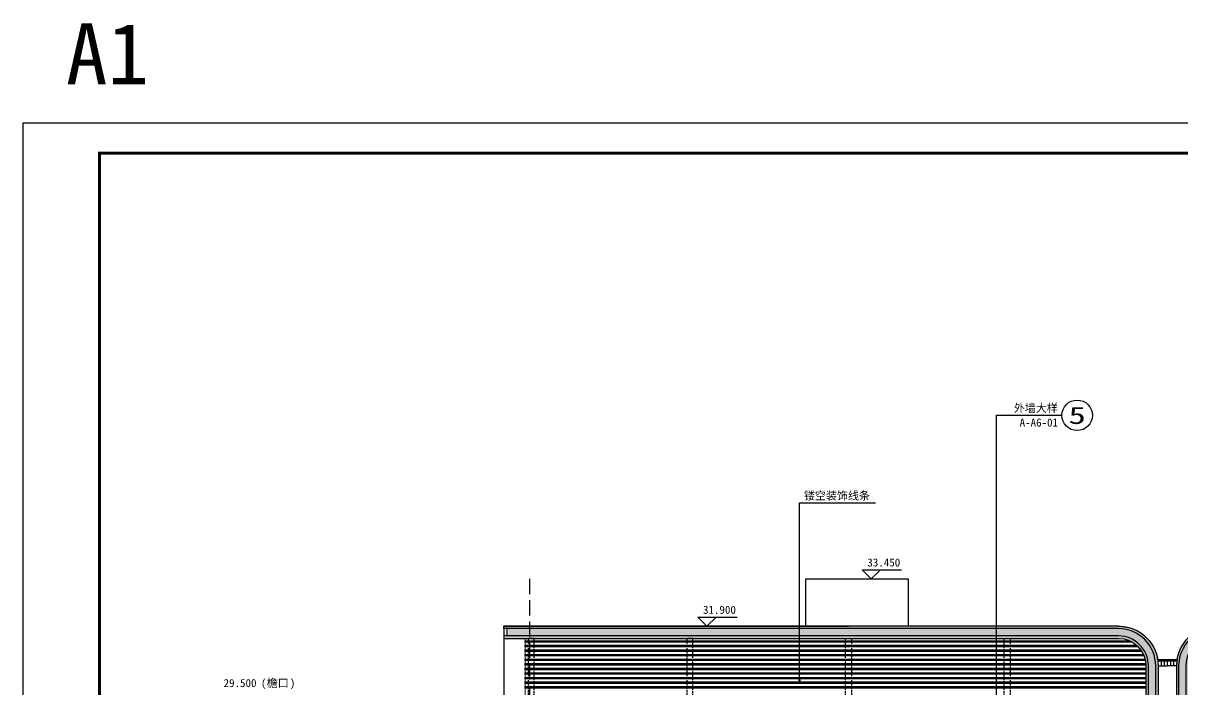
# Model space of a CAD drawing. Extents: x 646072 to 1012572, y -46617 to 16093.
# Drawn here: x 646122 to 684126, y -5735 to 16093 of the extents above; entities that cross this region are included whole.
import ezdxf
from ezdxf.enums import TextEntityAlignment as Align

# ---------------------------------------------------------------- set-up
doc = ezdxf.new("R2010")
doc.units = 0
doc.header["$LTSCALE"] = 1000
doc.header["$MEASUREMENT"] = 0
for name, pattern in [('3#楼-HZS$0$3#楼-HZS$0$__DASH', [0.35, 0.25, -0.1]), ('3#楼-HZS$0$DOTE', [2.42, 2, -0.2, 0.02, -0.2]), ('DASH', [0.35, 0.25, -0.1])]:
    doc.linetypes.add(name, pattern=pattern)
doc.layers.get('Defpoints').update_dxf_attribs({"color": 4, "linetype": 'DASH'})
for name, color, linetype in [('3#楼-HZS$0$3#楼-HZS$0$00-立面米色看线', 31, 'Continuous'), ('3#楼-HZS$0$3#楼-HZS$0$DIM_ELEV', 3, 'Continuous'), ('3#楼-HZS$0$3#楼-HZS$0$DIM_LEAD', 3, 'Continuous'), ('3#楼-HZS$0$3#楼-HZS$0$DOTE', 1, '3#楼-HZS$0$DOTE'), ('3#楼-HZS$0$3#楼-HZS$0$PUB_TEXT', 7, 'Continuous'), ('3#楼-HZS$0$3#楼-HZS$0$填充-浅黄色铝板', 30, 'Continuous'), ('3#楼-HZS$0$3#楼-HZS$0$轮廓', 255, 'Continuous'), ('3#楼-HZS$0$A-ANNO-INDX', 3, 'Continuous'), ('3#楼-HZS$0$A-ANNO-TEXT', 3, 'Continuous'), ('A1-无手签$0$A-ANNO-TTLB', 7, 'Continuous')]:
    doc.layers.add(name, color=color, linetype=linetype)
doc.styles.add('3#楼-HZS$0$3#楼-HZS$0$_TCH_DIM', font='')
doc.styles.add('3#楼-HZS$0$_TCH_DIM', font='')
doc.styles.add('3#楼-HZS$0$_TCH_LABEL', font='')
doc.styles.add('A1-无手签$0$黑体', font='simhei.ttf')
doc.styles.get('3#楼-HZS$0$3#楼-HZS$0$_TCH_DIM').set_extended_font_data('SimSun')
doc.styles.get('3#楼-HZS$0$_TCH_DIM').set_extended_font_data('SimSun')
doc.styles.get('3#楼-HZS$0$_TCH_LABEL').set_extended_font_data('SimSun')

# ---------------------------------------------------------------- blocks, each defined once
blk = doc.blocks.new('3#楼-HZS$0$3#楼-HZS$0$d+ff+g89+0k4')
blk.add_wipeout([(387074, -372010), (387034, -371828), (386964, -371627), (386772, -371345), (386557, -371146), (386251, -370979), (385972, -370907), (385787, -370894), (365638, -370894), (365638, -371294), (385787, -371294), (385939, -371307), (386099, -371349), (386244, -371419), (386382, -371519), (386478, -371617), (386626, -371869), (386687, -372194), (386687, -393644), (386683, -393692), (386669, -393742), (386650, -393788), (386616, -393838), (386560, -393889), (386489, -393926), (386408, -393944), (365888, -393944), (365888, -394344), (386374, -394344), (386538, -394327), (386690, -394275), (386830, -394186), (386943, -394069), (387019, -393944), (387071, -393791), (387087, -393644), (387087, -372305), (387087, -372194)]).translate(0, 0, 0)
at = {"color": 250, "elevation": 0}
blk.add_lwpolyline([(375538, -370894), (375538, -369344), (378888, -369344), (378888, -370894)], dxfattribs=at)
at = {"layer": '3#楼-HZS$0$3#楼-HZS$0$00-立面米色看线', "elevation": 0}
for points in [[(385787, -370894, -0.414212), (387087, -372194), (387087, -393644, -0.414214), (386387, -394344), (365888, -394344), (365888, -394264), (386387, -394264, 0.414214), (387007, -393644), (387007, -372194, 0.414212), (385787, -370974), (365638, -370974)], [(385787, -371294, -0.414212), (386687, -372194), (386687, -393644, -0.414214), (386387, -393944), (365888, -393944), (365888, -394024), (386387, -394024, 0.414214), (386767, -393644), (386767, -372194, 0.414212), (385787, -371214), (365638, -371214)]]:
    blk.add_lwpolyline(points, format="xyb", dxfattribs=at)
at = {"layer": '3#楼-HZS$0$3#楼-HZS$0$00-立面米色看线', "color": 251, "elevation": 0}
blk.add_lwpolyline([(365638, -370894), (365638, -374794)], dxfattribs=at)
at = {"layer": '3#楼-HZS$0$3#楼-HZS$0$00-立面米色看线', "elevation": 0}
for points in [[(376937, -370974), (365638, -370974), (365638, -370894), (376937, -370894)], [(385787, -370894), (365638, -370894), (365638, -370974)], [(376937, -371214), (365638, -371214), (365638, -371294), (376937, -371294)], [(365638, -371214), (365638, -371294), (385787, -371294)], [(365738, -370982), (365738, -371222)], [(387087, -372194), (387387, -372194)]]:
    blk.add_lwpolyline(points, dxfattribs=at)
at = {"layer": '3#楼-HZS$0$3#楼-HZS$0$00-立面米色看线', "color": 252, "linetype": '3#楼-HZS$0$3#楼-HZS$0$__DASH', "ltscale": 0.3, "elevation": 0}
for points in [[(366638, -373294), (366638, -371294), (366438, -371294), (366438, -373294)], [(371837, -373294), (371837, -371294), (371637, -371294), (371637, -373294)], [(376837, -373294), (376837, -371294), (377037, -371294), (377037, -373294)], [(382037, -373294), (382037, -371294), (382237, -371294), (382237, -373294)]]:
    blk.add_lwpolyline(points, dxfattribs=at)
at = {"layer": '3#楼-HZS$0$3#楼-HZS$0$00-立面米色看线', "color": 47, "elevation": 0}
for points in [[(386244, -371419), (366338, -371419), (366338, -371369), (386146, -371369)], [(386434, -371569), (366338, -371569), (366338, -371519), (386382, -371519)], [(386551, -371719), (366338, -371719), (366338, -371669), (386518, -371669)], [(386626, -371869), (366338, -371869), (366338, -371819), (386605, -371819)], [(386670, -372019), (366338, -372019), (366338, -371969), (386658, -371969)], [(386687, -372169), (366338, -372169), (366338, -372119), (386684, -372119)], [(386687, -372319), (366338, -372319), (366338, -372269), (386687, -372269)], [(386687, -372469), (366338, -372469), (366338, -372419), (386687, -372419)], [(386687, -372619), (366338, -372619), (366338, -372569), (386687, -372569)], [(386687, -372769), (366338, -372769), (366338, -372719), (386687, -372719)], [(386687, -372919), (366338, -372919), (366338, -372869), (386687, -372869)]]:
    blk.add_lwpolyline(points, dxfattribs=at)
blk = doc.blocks.new('3#楼-HZS$0$3#楼-HZS$0$D+FJ04F+G970K')
at = {"layer": '3#楼-HZS$0$3#楼-HZS$0$轮廓', "const_width": 30, "elevation": 0}
blk.add_lwpolyline([(198101, -37666), (198101, -35666), (197401, -35666), (197401, -35586), (197501, -35586), (197501, -35346), (197401, -35346), (197401, -35266), (217550, -35266, -0.414214), (218850, -36566), (219151, -36566), (219451, -36566, -0.414214), (220751, -35266)], format="xyb", dxfattribs=at)
blk = doc.blocks.new('3#楼-HZS$0$3#楼-HZS$0$D+FJ54F+G970K')
at = {"color": 250, "elevation": 0}
for points in [[(219515, -36366), (218885, -36366)], [(219515, -36416), (218885, -36416)], [(219000, -36416), (219000, -36566)], [(219100, -36416), (219100, -36566)], [(219200, -36416), (219200, -36566)], [(219300, -36416), (219300, -36566)], [(219400, -36416), (219400, -36566)]]:
    blk.add_lwpolyline(points, dxfattribs=at)
blk = doc.blocks.new('3#楼-HZS$0$3#楼-HZS$0$d+fh0j4+gf0l')
at = {"layer": '3#楼-HZS$0$3#楼-HZS$0$填充-浅黄色铝板'}
h = blk.add_hatch(dxfattribs=at)
h.set_pattern_fill('CROSS', color=256, scale=50)
h.set_pattern_definition([(0, (-207604.22, 28220.03), (79.375, 79.375), [39.6875, -119.0625]), (90, (-207584.37, 28200.19), (-79.375, 79.375), [39.6875, -119.0625])])
h.paths.add_polyline_path([(531653, 22217), (511553, 22217), (511553, 22137), (522803, 22137), (531653, 22137, -0.41421), (532873, 20917), (532873, 20792), (532953, 20792), (532953, 20917, 0.414212)])
h.paths.add_polyline_path([(531653, 22137), (511653, 22137), (511653, 21897), (522803, 21897), (531653, 21897, -0.41421), (532633, 20917), (532633, 20792), (532873, 20792), (532873, 20917, 0.414212)], flags=16)
h.paths.add_polyline_path([(531653, 21897), (511553, 21897), (511553, 21817), (522803, 21817), (522903, 21817), (527903, 21817), (527903, 21817), (528103, 21817), (531653, 21817, -0.414205), (532553, 20917), (532553, 20792), (532633, 20792), (532633, 20917, 0.414212)], flags=17)
h = blk.add_hatch(dxfattribs=at)
h.set_pattern_fill('CROSS', color=256, scale=50)
h.set_pattern_definition([(0, (289049.556, -113671.98), (79.375, 79.375), [39.6875, -119.0625]), (90, (289069.4, -113691.825), (-79.375, 79.375), [39.6875, -119.0625])])
h.paths.add_polyline_path([(532553, 20792), (532953, 20792), (532953, 367), (532553, 367)])

msp = doc.modelspace()

# ---------------------------------------------------------------- linework, layer by layer
at = {"layer": '3#楼-HZS$0$3#楼-HZS$0$DIM_ELEV'}
msp.add_line((673613.3, -1801.8), (674909.3, -1801.8), dxfattribs=at)
at = {"layer": '3#楼-HZS$0$3#楼-HZS$0$DIM_LEAD'}
msp.add_line((671561.3, 384.5), (674054.1, 384.5), dxfattribs=at)
at = {"layer": '3#楼-HZS$0$A-ANNO-INDX', "color": 1}
msp.add_line((678016.7, 3253.4), (680164.7, 3253.4), dxfattribs=at)
msp.add_circle((680664.7, 3253.4), 500, dxfattribs=at)
at = {"layer": 'Defpoints'}
msp.add_lwpolyline([(722722, 11833.5), (648622, 11833.5), (648622, -45566.5), (722722, -45566.5)], close=True, dxfattribs=at)

# ---------------------------------------------------------------- texts
at = {"layer": '3#楼-HZS$0$3#楼-HZS$0$PUB_TEXT', "color": 7, "style": '3#楼-HZS$0$3#楼-HZS$0$_TCH_DIM'}
for s, height, p in [('镂空装饰线条', 264.35, (671710.3, 489.5)), ('33.450', 264.35, (673786.5, -1696.8)), ('29.500', 264.35, (652689.3, -5646.8)), ('(', 264.3, (653915, -5646.8)), ('檐口', 264.35, (654104.1, -5646.8)), (')', 264.3, (654860.2, -5646.8))]:
    msp.add_text(s, height=height, dxfattribs=at).set_placement(p)
at = {"layer": '3#楼-HZS$0$A-ANNO-TEXT', "color": 7, "style": '3#楼-HZS$0$_TCH_DIM'}
for s, p in [('外墙大样', (678588.8, 3358.4)), ('A-A6-01', (678777.9, 2884))]:
    msp.add_text(s, height=264.35, dxfattribs=at).set_placement(p)
at = {"layer": '3#楼-HZS$0$A-ANNO-TEXT', "color": 7, "style": '3#楼-HZS$0$_TCH_LABEL', "width": 1.398438}
msp.add_text('5', height=565.7, dxfattribs=at).set_placement((680381.9, 2970.5), (680947.6, 2970.5), align=Align.FIT)
at = {"layer": 'A1-无手签$0$A-ANNO-TTLB', "style": 'A1-无手签$0$黑体'}
msp.add_text('A1', height=2000, dxfattribs=at).set_placement((647523.7, 14093.5))

# ---------------------------------------------------------------- next in the draw order: block references
at = {"xscale": -1}
msp.add_blockref('3#楼-HZS$0$3#楼-HZS$0$d+ff+g89+0k4', (1071005.8, 367241.8, 0), dxfattribs=at)

# ---------------------------------------------------------------- next in the draw order: block references
msp.add_blockref('3#楼-HZS$0$3#楼-HZS$0$d+ff+g89+0k4', (296231.9, 367241.8, 0))

# ---------------------------------------------------------------- next in the draw order: linework, layer by layer
at = {"layer": '3#楼-HZS$0$3#楼-HZS$0$DIM_ELEV'}
for p, q in [((673913.3, -2101.8), (673613.3, -1801.8)), ((673913.3, -2101.8), (674213.3, -1801.8)), ((673213.3, -2101.8), (674213.3, -2101.8)), ((668527.9, -3651.8), (668227.9, -3351.8)), ((668227.9, -3351.8), (669523.9, -3351.8)), ((668527.9, -3651.8), (668827.9, -3351.8)), ((667827.9, -3651.8), (668827.9, -3651.8))]:
    msp.add_line(p, q, dxfattribs=at)
at = {"layer": '3#楼-HZS$0$3#楼-HZS$0$DIM_LEAD'}
msp.add_line((671561.3, -5425.7), (671561.3, 384.5), dxfattribs=at)
at = {"layer": '3#楼-HZS$0$3#楼-HZS$0$DIM_LEAD', "const_width": 40}
msp.add_lwpolyline([(671561.3, -5445.7, 1), (671561.3, -5405.7, 1)], format="xyb", close=True, dxfattribs=at)
at = {"layer": '3#楼-HZS$0$3#楼-HZS$0$DOTE', "linetype": '3#楼-HZS$0$3#楼-HZS$0$__DASH', "ltscale": 2}
msp.add_line((662719.7, -2101.8, 0), (662719.7, -37215.3, 0), dxfattribs=at)
at = {"layer": '3#楼-HZS$0$A-ANNO-INDX', "color": 1}
msp.add_line((678016.7, -7091.9), (678016.7, 3253.4), dxfattribs=at)
at = {"layer": 'A1-无手签$0$A-ANNO-TTLB'}
msp.add_lwpolyline([(646122, -46566.5), (646122, 12833.5), (730222, 12833.5), (730222, -46566.5)], close=True, dxfattribs=at)
at = {"layer": 'A1-无手签$0$A-ANNO-TTLB', "const_width": 100}
msp.add_lwpolyline([(648622, -45566.5), (729222, -45566.5), (729222, 11833.5), (648622, 11833.5)], close=True, dxfattribs=at)

# ---------------------------------------------------------------- next in the draw order: block references
at = {"color": 2}
for name, p in [('3#楼-HZS$0$3#楼-HZS$0$D+FJ04F+G970K', (464468.3, 31613.9, 0)), ('3#楼-HZS$0$3#楼-HZS$0$D+FJ54F+G970K', (464418.8, 31613.9, 0))]:
    msp.add_blockref(name, p, dxfattribs=at)
msp.add_blockref('3#楼-HZS$0$3#楼-HZS$0$d+fh0j4+gf0l', (150366.3, -25868.8, 0))
at = {"xscale": -1}
msp.add_blockref('3#楼-HZS$0$3#楼-HZS$0$d+fh0j4+gf0l', (1216871.4, -25868.8, 0), dxfattribs=at)

# ---------------------------------------------------------------- next in the draw order: texts
at = {"layer": '3#楼-HZS$0$3#楼-HZS$0$PUB_TEXT', "color": 7, "style": '3#楼-HZS$0$3#楼-HZS$0$_TCH_DIM'}
msp.add_text('31.900', height=264.35, dxfattribs=at).set_placement((668401.1, -3246.8))

doc.saveas('drawing.dxf')
